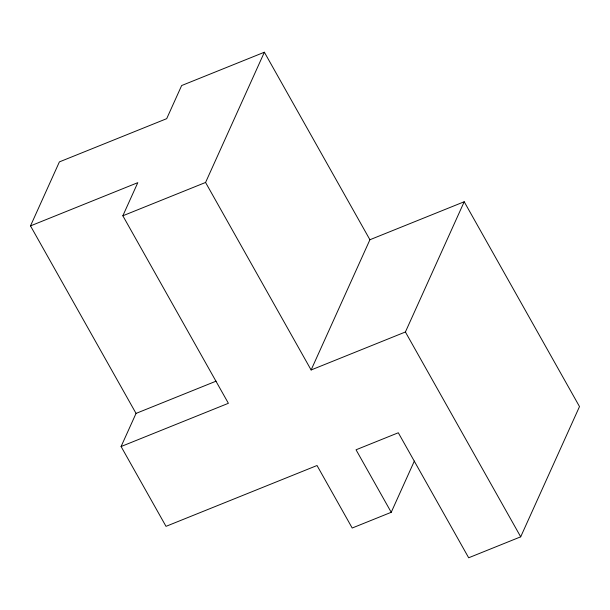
<?xml version="1.0" encoding="UTF-8"?>
<svg xmlns="http://www.w3.org/2000/svg" width="610" height="610" viewBox="0 0 610 610"><rect width="100%" height="100%" fill="white"/><g stroke="black" fill="none" stroke-linecap="round" stroke-linejoin="round"><path stroke-width="0.91" d="M414.35 461.076L391.224 512.301L352.199 528.024L317.025 465.514L166.011 526.346L121.085 446.528L136.045 413.405L30.5 225.891L59.391 161.894L166.698 118.668L181.65 85.545L264.374 52.224L369.919 239.738L311.115 369.973L205.57 182.459L264.374 52.224M121.085 446.528L228.392 403.301L122.846 215.78L137.799 182.657L30.5 225.891M311.115 369.973L405.406 331.985L464.21 201.75L579.5 406.588L520.696 536.823L468.671 557.776L398.307 432.764L356.042 449.791L391.224 512.301M122.846 215.78L205.57 182.459M369.919 239.738L464.21 201.75M136.045 413.405L216.077 381.166M405.406 331.985L520.696 536.823"/></g></svg>
